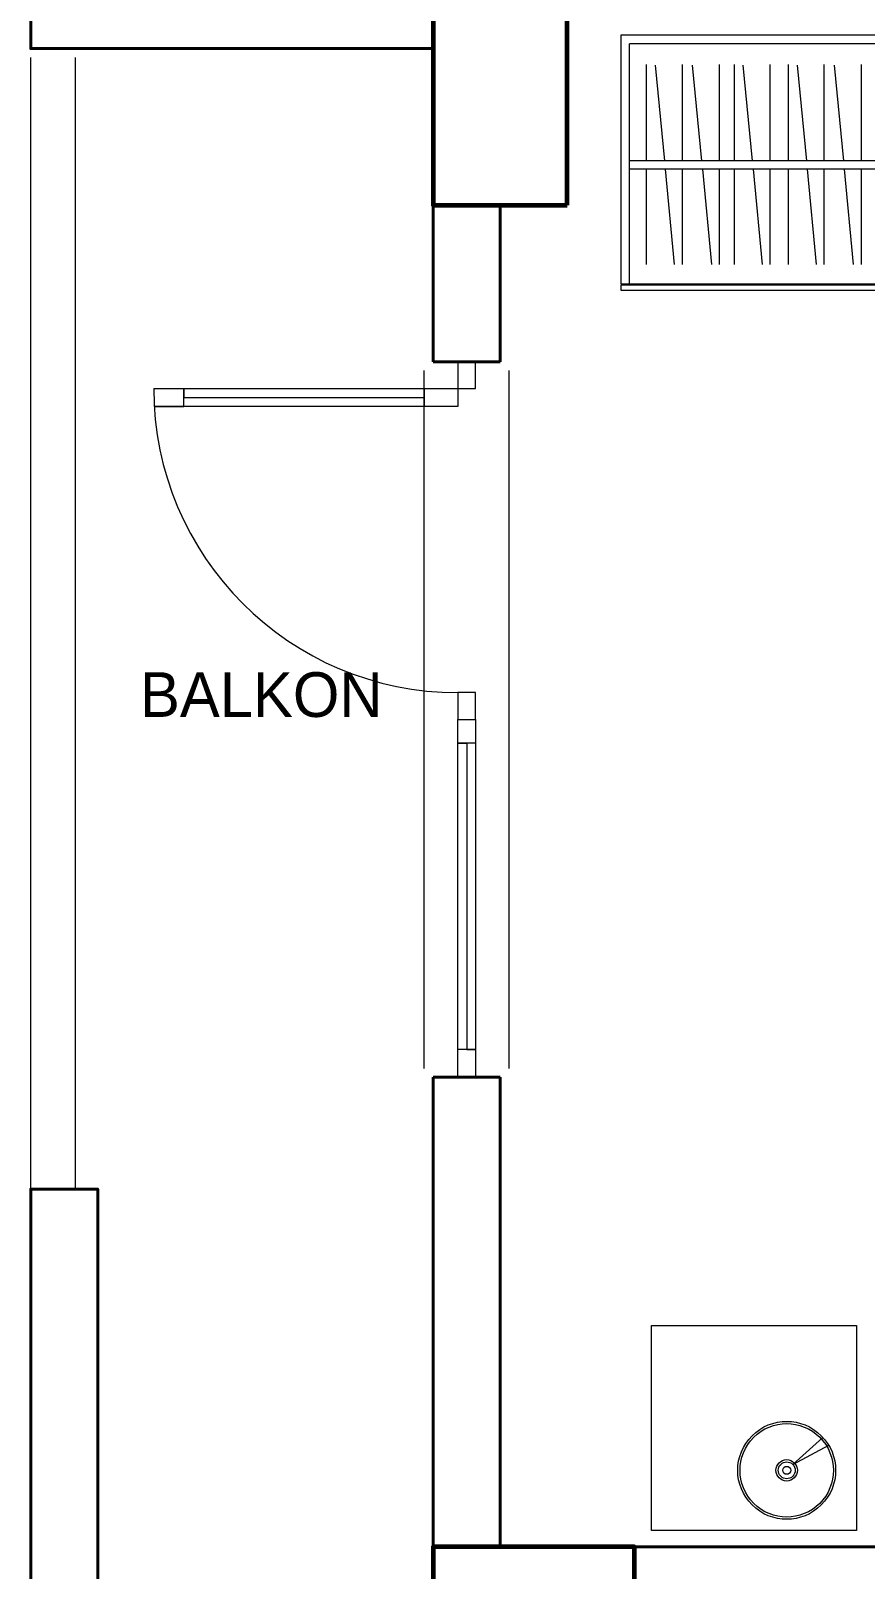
# Model space of a CAD drawing. Header units: millimetres. Extents: x 1393 to 3101, y -2944 to -480.
# Drawn here: x 1397.1 to 1583.7, y -2094.8 to -1750.8 of the extents above; entities that cross this region are included whole.
import ezdxf

# ---------------------------------------------------------------- set-up
doc = ezdxf.new("R2010")
doc.units = ezdxf.units.MM
for name, color, linetype, lineweight in [('DUVAR', 7, 'Continuous', 40), ('kolon', 1, 'Continuous', 40), ('MIMARI', 50, 'Continuous', 20), ('Pencere-kapı', 142, 'Continuous', 20), ('TEFRİŞ_İÇ', 224, 'Continuous', 13), ('yazı', 253, 'Continuous', 20)]:
    doc.layers.add(name, color=color, linetype=linetype, lineweight=lineweight)
doc.styles.get("Standard").update_dxf_attribs({"font": 'EtrFont'})

# ---------------------------------------------------------------- blocks, each defined once
blk = doc.blocks.new('a32')
at = {"layer": 'DUVAR', "color": 5}
blk.add_line((1487.053171, -1984.821931), (1502.053171, -1984.821931), dxfattribs=at)
at = {"layer": 'Pencere-kapı', "linetype": 'Continuous', "flags": 128}
for points in [[(1492.553171, -1824.821931), (1492.553171, -1830.821931), (1496.553171, -1830.821931), (1496.553171, -1824.821931), (1492.553171, -1824.821931)], [(1424.553171, -1830.821931), (1492.553171, -1830.821931), (1492.553171, -1834.821931), (1424.67092, -1834.821931)], [(1424.67092, -1834.821931), (1431.276581, -1834.821931), (1431.276581, -1830.821931), (1431.276581, -1832.821931), (1485.051243, -1832.821931), (1485.051243, -1830.821931), (1485.051243, -1834.821931)], [(1496.553171, -1904.821931), (1496.553171, -1984.821931), (1492.553171, -1984.821931), (1492.553171, -1904.821931), (1496.553171, -1904.821931), (1496.553171, -1910.111393), (1492.553171, -1910.111393), (1494.553171, -1910.111393), (1494.553171, -1978.579339), (1496.553171, -1978.579339), (1492.553171, -1978.579339)]]:
    blk.add_lwpolyline(points, dxfattribs=at)
at = {"layer": 'Pencere-kapı', "flags": 128}
for points in [[(1485.053171, -1982.821931), (1485.053171, -1826.821931)], [(1504.053171, -1982.821931), (1504.053171, -1826.821931)]]:
    blk.add_lwpolyline(points, dxfattribs=at)
at = {"layer": 'Pencere-kapı', "linetype": 'Continuous'}
blk.add_arc((1492.553171, -1830.821931), 68, 180, 270, dxfattribs=at)
blk = doc.blocks.new('VVVV')
at = {"layer": 'TEFRİŞ_İÇ'}
for p, q in [((0.571137, 0.195119), (-0.306633, 0.195119)), ((-0.306633, 0.195119), (-0.306633, -0.360985)), ((0.329303, 0.176119), (-0.287633, 0.176119)), ((-0.287633, -0.360985), (-0.287633, 0.176119)), ((0.329303, 0.176119), (0.552137, 0.176119)), ((0.552137, -0.360985), (0.552137, 0.176119)), ((0.571137, 0.195119), (0.571137, -0.360985)), ((-0.250036, 0.129544), (-0.250036, -0.085485)), ((-0.230034, 0.128285), (-0.209347, -0.085485)), ((-0.170064, 0.129544), (-0.170064, -0.085485)), ((-0.147198, 0.128285), (-0.12651, -0.085485)), ((-0.087228, 0.129544), (-0.087228, -0.085485)), ((-0.053678, 0.129544), (-0.053678, -0.085485)), ((-0.033676, 0.128285), (-0.012989, -0.085485)), ((0.026294, 0.129544), (0.026294, -0.085485)), ((0.067465, 0.129544), (0.067465, -0.085485)), ((0.087466, 0.128285), (0.108153, -0.085485)), ((0.147436, 0.129544), (0.147436, -0.085485)), ((0.170303, 0.128285), (0.19099, -0.085485)), ((0.230273, 0.129544), (0.230273, -0.085485)), ((0.263823, 0.129544), (0.263823, -0.085485)), ((0.283824, 0.128285), (0.304512, -0.085485)), ((0.343794, 0.129544), (0.343794, -0.085485)), ((0.366661, 0.128285), (0.387348, -0.085485)), ((0.426631, 0.129544), (0.426631, -0.085485)), ((0.455581, 0.129544), (0.455581, -0.085485)), ((0.478448, 0.128285), (0.499135, -0.085485)), ((0.538418, 0.129544), (0.538418, -0.085485)), ((0.552137, -0.085485), (-0.287633, -0.085485)), ((0.552137, -0.104485), (-0.287633, -0.104485)), ((-0.250036, -0.104485), (-0.250036, -0.31722)), ((-0.207374, -0.104485), (-0.187251, -0.31722)), ((-0.170064, -0.104485), (-0.170064, -0.31722)), ((-0.124537, -0.104485), (-0.104414, -0.31722)), ((-0.087228, -0.104485), (-0.087228, -0.31722)), ((-0.053678, -0.104485), (-0.053678, -0.31722)), ((-0.011016, -0.104485), (0.009107, -0.31722)), ((0.026294, -0.104485), (0.026294, -0.31722)), ((0.067465, -0.104485), (0.067465, -0.31722)), ((0.110127, -0.104485), (0.13025, -0.31722)), ((0.147436, -0.104485), (0.147436, -0.31722)), ((0.192964, -0.104485), (0.213087, -0.31722)), ((0.230273, -0.104485), (0.230273, -0.31722)), ((0.263823, -0.104485), (0.263823, -0.31722)), ((0.306485, -0.104485), (0.326608, -0.31722)), ((0.343794, -0.104485), (0.343794, -0.31722)), ((0.389322, -0.104485), (0.409445, -0.31722)), ((0.426631, -0.104485), (0.426631, -0.31722)), ((0.45535, -0.104485), (0.45535, -0.31722)), ((0.501109, -0.104485), (0.521232, -0.31722)), ((0.538418, -0.104485), (0.538418, -0.31722)), ((-0.306633, -0.360985), (0.329303, -0.360985)), ((-0.306633, -0.363702), (-0.306633, -0.374881)), ((0.32668, -0.363702), (-0.306633, -0.363702)), ((-0.306633, -0.374881), (0.32668, -0.374881)), ((0.32668, -0.363702), (0.571137, -0.363702)), ((0.571137, -0.374881), (0.32668, -0.374881)), ((0.571137, -0.360985), (0.329303, -0.360985)), ((0.571137, -0.363702), (0.571137, -0.374881))]:
    blk.add_line(p, q, dxfattribs=at)
blk = doc.blocks.new('vvvvvv')
at = {"layer": 'TEFRİŞ_İÇ', "linetype": 'Continuous'}
for p, q in [((0.601098, 1.282453), (1.060136, 1.282453)), ((0.601098, 0.823762), (0.601098, 1.282453)), ((1.060136, 1.282453), (1.060136, 0.823762)), ((0.743534, 1.135005), (0.663567, 1.09163)), ((0.676535, 1.074134), (0.743534, 1.135005)), ((1.060136, 0.823762), (0.601098, 0.823762))]:
    blk.add_line(p, q, dxfattribs=at)
for major_axis in [(0.077405, 0.077405), (0.073849, 0.073849), (-0.016952, 0.016952), (0.013396, 0.013396), (0.006284, 0.006284)]:
    blk.add_ellipse((0.757556, 1.147745), major_axis=major_axis, ratio=1, dxfattribs=at)

msp = doc.modelspace()

# ---------------------------------------------------------------- linework, layer by layer
at = {"layer": 'DUVAR', "color": 5}
for p, q in [((1487.053171, -1824.821931), (1502.053171, -1824.821931)), ((1927.053171, -2089.821931), (1532.053171, -2089.821931))]:
    msp.add_line(p, q, dxfattribs=at)
at = {"layer": 'DUVAR', "color": 5, "flags": 128}
for points in [[(1487.053171, -1754.821931), (1397.053171, -1754.821931), (1397.053171, -1689.821931)], [(1487.053171, -1824.821931), (1487.053171, -1789.821931)], [(1502.053171, -1824.821931), (1502.053171, -1789.821931)], [(1487.053171, -2089.821931), (1487.053171, -1984.821931)], [(1502.053171, -2089.821931), (1502.053171, -1984.821931)], [(1397.053171, -2114.821931), (1397.053171, -2009.821931), (1412.053171, -2009.821931), (1412.053171, -2099.821931)], [(1487.053171, -2114.821931), (1397.053171, -2114.821931), (1397.053171, -2089.821931)]]:
    msp.add_lwpolyline(points, dxfattribs=at)
at = {"layer": 'kolon', "lineweight": 60, "flags": 128}
for points in [[(1517.053171, -1789.821931), (1517.053171, -1739.821931), (1487.053171, -1739.821931), (1487.053171, -1789.821931), (1517.053171, -1789.821931)], [(1532.053171, -2134.821931), (1532.053171, -2089.821931), (1487.053171, -2089.821931), (1487.053171, -2134.821931), (1532.053171, -2134.821931)]]:
    msp.add_lwpolyline(points, dxfattribs=at)
at = {"layer": 'MIMARI', "flags": 128}
for points in [[(1397.053171, -2009.821931), (1397.053171, -1756.821931)], [(1407.053171, -2009.821931), (1407.053171, -1756.821931)]]:
    msp.add_lwpolyline(points, dxfattribs=at)
at = {"layer": 'Pencere-kapı', "linetype": 'Continuous', "flags": 128}
msp.add_lwpolyline([(1492.553171, -1898.821931), (1492.553171, -1904.821931), (1496.553171, -1904.821931), (1496.553171, -1898.821931), (1492.553171, -1898.821931)], dxfattribs=at)

# ---------------------------------------------------------------- block references
msp.add_blockref('a32', (0, 0))
at = {"layer": 'TEFRİŞ_İÇ', "color": 2, "xscale": 100, "yscale": 100, "zscale": 100}
msp.add_blockref('VVVV', (1559.716422, -1771.33381), dxfattribs=at)
at = {"layer": 'TEFRİŞ_İÇ', "linetype": 'ByBlock', "lineweight": 15, "xscale": 100, "yscale": 100, "zscale": 100, "rotation": 180}
msp.add_blockref('vvvvvv', (1641.879761, -1957.932579), dxfattribs=at)

# ---------------------------------------------------------------- texts
at = {"layer": 'yazı', "color": 1}
msp.add_text('BALKON', height=10, rotation=360, dxfattribs=at).set_placement((1421.486282, -1904.251362))

doc.saveas('drawing.dxf')
